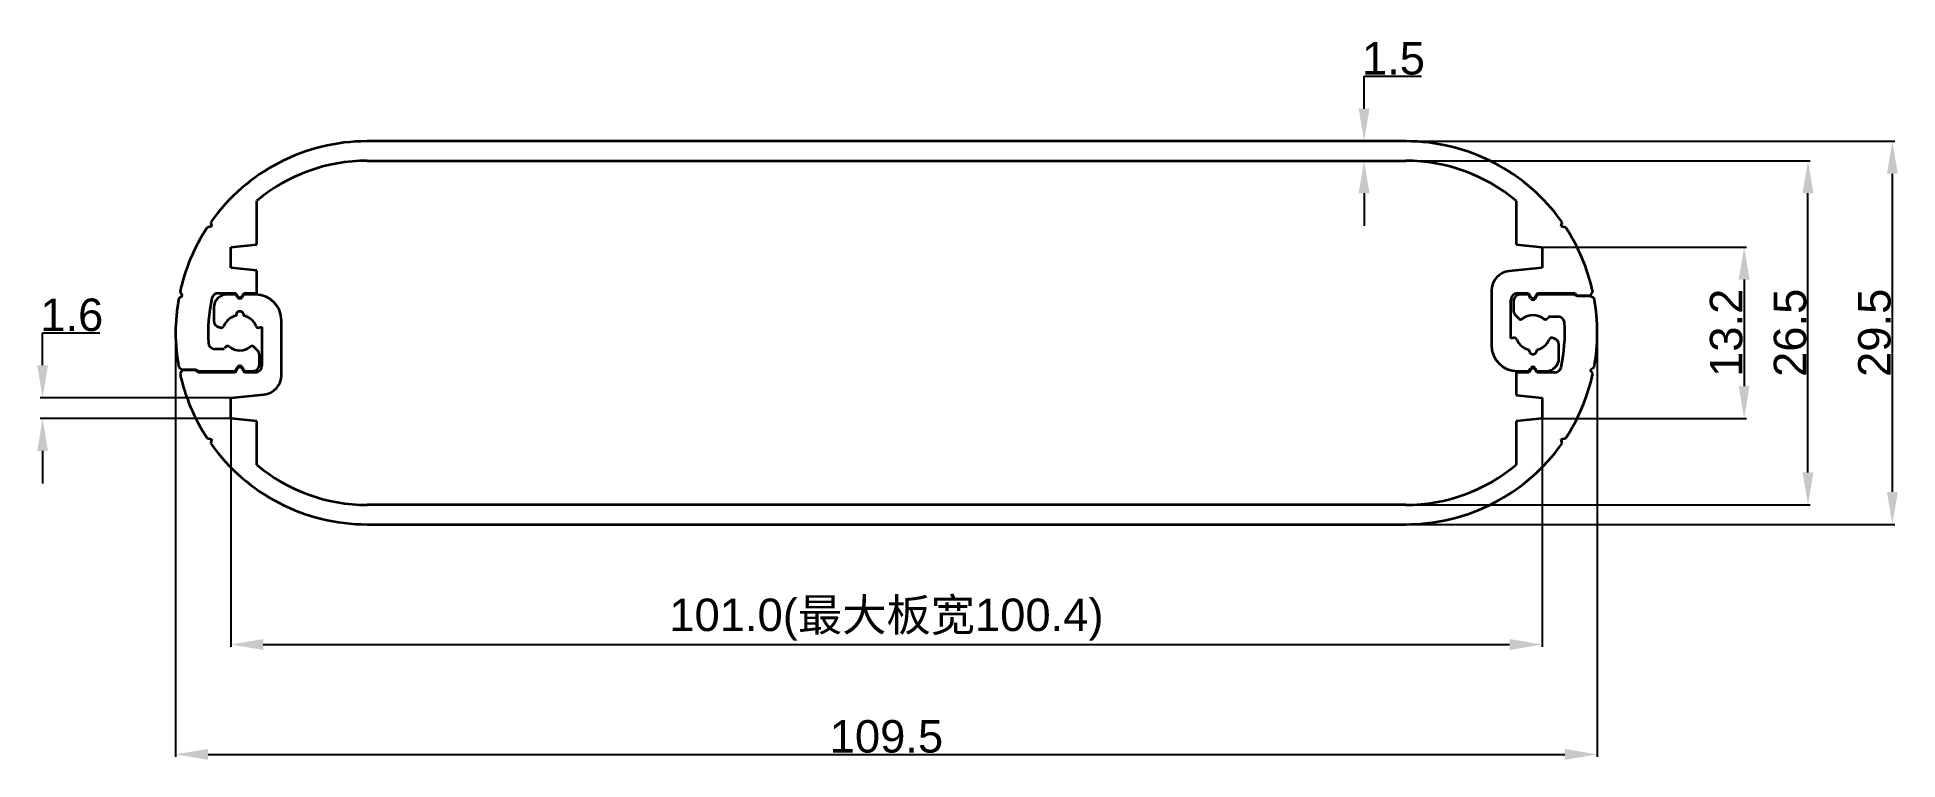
# Model space of a CAD drawing. Header units: inches. Extents: x -101 to 42, y -26 to 30.
import ezdxf

# ---------------------------------------------------------------- set-up
doc = ezdxf.new("R2010")
doc.units = ezdxf.units.IN
doc.header["$MEASUREMENT"] = 0
doc.layers.add('1', color=30, linetype='Continuous')
doc.layers.add('Visible (ISO)', color=7, linetype='Continuous', lineweight=35)
doc.styles.get("Standard").update_dxf_attribs({"font": 'arial.ttf'})
doc.dimstyles.get("Standard").update_dxf_attribs({"dimtxt": 2.5, "dimasz": 2.5, "dimexe": 0.18, "dimexo": 0.0625, "dimgap": 0.09, "dimtad": 1, "dimtoh": 1, "dimdec": 1, "dimzin": 0, "dimdsep": 46, "dimtxsty": 'Standard', "dimcen": 0.09, "dimadec": 0, "dimazin": 0, "dimtfac": 1, "dimtdec": 1, "dimtofl": 0, "dimtmove": 0, "dimatfit": 3, "dimfxl": 1, "dimtolj": 1, "dimtzin": 0, "dimarcsym": 0})

# ---------------------------------------------------------------- blocks, each defined once
blk = doc.blocks.new('*D1')
at = {"color": 0, "lineweight": -2}
for p, q in [((-90.61, 7.31), (-90.61, -25.27)), ((18.89, 7.31), (18.89, -25.27)), ((-88.11, -25.09), (16.39, -25.09))]:
    blk.add_line(p, q, dxfattribs=at)
at = {"color": 0}
for points in [[(-88.11, -24.67), (-88.11, -25.51), (-90.61, -25.09)], [(16.39, -24.67), (16.39, -25.51), (18.89, -25.09)]]:
    blk.add_solid(points, dxfattribs=at)
at = {"layer": 'Defpoints', "color": 0}
for p in [(-90.61, 7.37), (18.89, 7.37), (18.89, -25.09)]:
    blk.add_point(p, dxfattribs=at)
at = {"color": 0, "insert": (-35.86, -23.72), "char_height": 2.5, "attachment_point": 5}
blk.add_mtext('\\A1;109.5', dxfattribs=at)
blk = doc.blocks.new('*D2')
at = {"color": 0, "lineweight": -2}
for p, q in [((0.44, 22.12), (41.8, 22.12)), ((41.62, -4.88), (41.62, 19.62)), ((1.34, -7.38), (41.8, -7.38))]:
    blk.add_line(p, q, dxfattribs=at)
at = {"color": 0}
for points in [[(41.2, 19.62), (42.04, 19.62), (41.62, 22.12)], [(41.2, -4.88), (42.04, -4.88), (41.62, -7.38)]]:
    blk.add_solid(points, dxfattribs=at)
at = {"layer": 'Defpoints', "color": 0}
for p in [(0.37, 22.12), (41.62, 22.12), (1.27, -7.38)]:
    blk.add_point(p, dxfattribs=at)
at = {"color": 0, "insert": (40.25, 7.37), "char_height": 2.5, "attachment_point": 5, "rotation": 90}
blk.add_mtext('\\A1;29.5', dxfattribs=at)
blk = doc.blocks.new('*D3')
at = {"color": 0, "lineweight": -2}
for p, q in [((-100.85, 4.87), (-100.85, 7.37)), ((-100.85, 7.37), (-96.45, 7.37)), ((-86.42, 2.37), (-101.03, 2.37)), ((-86.42, 0.77), (-101.03, 0.77)), ((-100.85, -1.73), (-100.85, -4.23))]:
    blk.add_line(p, q, dxfattribs=at)
at = {"color": 0}
for points in [[(-101.27, 4.87), (-100.44, 4.87), (-100.85, 2.37)], [(-101.27, -1.73), (-100.44, -1.73), (-100.85, 0.77)]]:
    blk.add_solid(points, dxfattribs=at)
at = {"layer": 'Defpoints', "color": 0}
for p in [(-100.85, 2.37), (-86.36, 2.37), (-86.36, 0.77)]:
    blk.add_point(p, dxfattribs=at)
at = {"color": 0, "insert": (-98.61, 8.74), "char_height": 2.5, "attachment_point": 5}
blk.add_mtext('\\A1;1.6', dxfattribs=at)
blk = doc.blocks.new('*D4')
at = {"color": 0, "lineweight": -2}
for p, q in [((0.93, 24.62), (0.93, 27.12)), ((0.93, 27.12), (5.36, 27.12)), ((0.87, 22.12), (0.75, 22.12)), ((0.87, 20.62), (0.75, 20.62)), ((0.93, 18.12), (0.93, 15.62))]:
    blk.add_line(p, q, dxfattribs=at)
at = {"color": 0}
for points in [[(0.51, 24.62), (1.35, 24.62), (0.93, 22.12)], [(0.51, 18.12), (1.35, 18.12), (0.93, 20.62)]]:
    blk.add_solid(points, dxfattribs=at)
at = {"layer": 'Defpoints', "color": 0}
for p in [(0.93, 22.12), (0.93, 22.12), (0.93, 20.62)]:
    blk.add_point(p, dxfattribs=at)
at = {"color": 0, "insert": (3.19, 28.49), "char_height": 2.5, "attachment_point": 5}
blk.add_mtext('\\A1;1.5', dxfattribs=at)
blk = doc.blocks.new('*D5')
at = {"color": 0, "lineweight": -2}
for p, q in [((4.2, 20.62), (35.3, 20.62)), ((35.12, -3.38), (35.12, 18.12)), ((4.2, -5.88), (35.3, -5.88))]:
    blk.add_line(p, q, dxfattribs=at)
at = {"color": 0}
for points in [[(34.7, 18.12), (35.54, 18.12), (35.12, 20.62)], [(34.7, -3.38), (35.54, -3.38), (35.12, -5.88)]]:
    blk.add_solid(points, dxfattribs=at)
at = {"layer": 'Defpoints', "color": 0}
for p in [(4.14, 20.62), (35.12, 20.62), (4.14, -5.88)]:
    blk.add_point(p, dxfattribs=at)
at = {"color": 0, "insert": (33.75, 7.37), "char_height": 2.5, "attachment_point": 5, "rotation": 90}
blk.add_mtext('\\A1;26.5', dxfattribs=at)
blk = doc.blocks.new('*D6')
at = {"color": 0, "lineweight": -2}
for p, q in [((14.7, 13.97), (30.38, 13.97)), ((30.2, 11.47), (30.2, 3.27)), ((14.7, 0.77), (30.38, 0.77))]:
    blk.add_line(p, q, dxfattribs=at)
at = {"color": 0}
for points in [[(29.78, 11.47), (30.62, 11.47), (30.2, 13.97)], [(29.78, 3.27), (30.62, 3.27), (30.2, 0.77)]]:
    blk.add_solid(points, dxfattribs=at)
at = {"layer": 'Defpoints', "color": 0}
for p in [(14.64, 13.97), (14.64, 0.77), (30.2, 0.77)]:
    blk.add_point(p, dxfattribs=at)
at = {"color": 0, "insert": (28.83, 7.37), "char_height": 2.5, "attachment_point": 5, "rotation": 90}
blk.add_mtext('\\A1;13.2', dxfattribs=at)
blk = doc.blocks.new('*D7')
at = {"layer": '1', "color": 0, "lineweight": -2}
for p, q in [((-86.36, 0.71), (-86.36, -16.81)), ((14.64, 0.71), (14.64, -16.81)), ((-83.86, -16.63), (12.14, -16.63))]:
    blk.add_line(p, q, dxfattribs=at)
at = {"layer": '1', "color": 0}
for points in [[(-83.86, -16.21), (-83.86, -17.05), (-86.36, -16.63)], [(12.14, -16.21), (12.14, -17.05), (14.64, -16.63)]]:
    blk.add_solid(points, dxfattribs=at)
at = {"layer": 'Defpoints', "color": 0}
for p in [(-86.36, 0.77), (14.64, 0.77), (14.64, -16.63)]:
    blk.add_point(p, dxfattribs=at)
at = {"layer": '1', "color": 0, "insert": (-35.86, -14.72), "char_height": 2.5, "attachment_point": 5}
blk.add_mtext('\\A1;101.0({\\fSimSun|b0|i0|c134|p2;最大板宽}100.4)', dxfattribs=at)

msp = doc.modelspace()

# ---------------------------------------------------------------- linework, layer by layer
at = {"layer": 'Visible (ISO)'}
for p, q in [((4.14, 22.12), (-75.86, 22.12)), ((-75.86, 20.62), (4.14, 20.62)), ((-84.36, 14.17), (-84.36, 17.54)), ((12.64, 17.54), (12.64, 14.17)), ((-87.9, 15.9), (-87.84, 15.55)), ((16.11, 15.55), (16.18, 15.9)), ((-87.84, 15.55), (-88.18, 15.49)), ((16.46, 15.49), (16.11, 15.55)), ((-86.36, 13.97), (-84.36, 14.17)), ((-86.36, 12.37), (-86.36, 13.97)), ((12.64, 14.17), (14.64, 13.97)), ((14.64, 13.97), (14.64, 12.37)), ((-84.36, 12.17), (-86.36, 12.37)), ((-84.36, 10.42), (-84.36, 12.17)), ((14.64, 12.37), (12.09, 12.12)), ((-90.08, 10.22), (-90.37, 10.03)), ((-90.27, 10.52), (-90.08, 10.22)), ((-87.33, 10.42), (-85.96, 10.42)), ((-85.96, 10.32), (-86.66, 10.32)), ((-85.96, 10.42), (-85.84, 10.2)), ((-85.84, 10.1), (-85.96, 10.32)), ((-85.49, 10.2), (-85.36, 10.42)), ((-85.36, 10.32), (-85.49, 10.1)), ((-85.36, 10.42), (-84.36, 10.42)), ((-84.46, 10.32), (-85.36, 10.32)), ((10.74, 10.63), (10.74, 6.42)), ((12.74, 10.42), (13.59, 10.42)), ((13.59, 10.32), (12.94, 10.32)), ((13.59, 10.42), (13.76, 10.12)), ((13.76, 10.02), (13.59, 10.32)), ((14.11, 10.12), (14.29, 10.42)), ((14.29, 10.32), (14.11, 10.02)), ((14.29, 10.42), (17.15, 10.42)), ((17.15, 10.32), (14.29, 10.32)), ((17.15, 10.42), (17.35, 10.22)), ((17.25, 10.22), (17.15, 10.32)), ((18.35, 10.22), (17.25, 10.22)), ((17.35, 10.22), (18.35, 10.22)), ((18.35, 10.22), (18.55, 10.52)), ((18.65, 10.03), (18.35, 10.22)), ((-87.66, 9.32), (-87.66, 8.29)), ((12.24, 6.92), (12.24, 9.92)), ((12.44, 9.82), (12.44, 9.08)), ((12.58, 8.73), (12.85, 8.46)), ((15.27, 8.62), (15.86, 8.62)), ((-87.29, 7.81), (-87.15, 7.77)), ((-84.18, 7.77), (-83.96, 7.83)), ((-83.96, 7.83), (-83.96, 4.82)), ((-82.46, 4.12), (-82.46, 8.32)), ((15.02, 8.46), (15.13, 8.56)), ((-87, 6.12), (-87.59, 6.12)), ((-86.75, 6.29), (-86.85, 6.18)), ((-84.31, 6.02), (-84.58, 6.29)), ((12.45, 6.98), (12.24, 6.92)), ((15.57, 6.94), (15.42, 6.98)), ((15.94, 5.42), (15.94, 6.45)), ((-90.37, 4.72), (-90.08, 4.52)), ((-90.08, 4.52), (-90.27, 4.23)), ((-89.08, 4.52), (-90.08, 4.52)), ((-90.08, 4.52), (-88.98, 4.52)), ((-88.88, 4.32), (-89.08, 4.52)), ((-88.98, 4.52), (-88.88, 4.42)), ((-88.88, 4.42), (-86.01, 4.42)), ((-86.01, 4.32), (-88.88, 4.32)), ((-86.01, 4.42), (-85.84, 4.73)), ((-85.84, 4.63), (-86.01, 4.32)), ((-85.49, 4.73), (-85.31, 4.42)), ((-85.31, 4.32), (-85.49, 4.63)), ((-85.31, 4.42), (-84.66, 4.42)), ((-84.46, 4.32), (-85.31, 4.32)), ((-84.16, 4.92), (-84.16, 5.67)), ((13.64, 4.32), (12.64, 4.32)), ((12.64, 4.32), (12.64, 2.57)), ((12.74, 4.42), (13.64, 4.42)), ((13.64, 4.42), (13.76, 4.64)), ((13.76, 4.54), (13.64, 4.32)), ((14.11, 4.64), (14.24, 4.42)), ((14.24, 4.32), (14.11, 4.54)), ((14.24, 4.42), (14.94, 4.42)), ((15.61, 4.32), (14.24, 4.32)), ((18.35, 4.52), (18.65, 4.72)), ((18.55, 4.23), (18.35, 4.52)), ((-86.36, 2.37), (-83.81, 2.63)), ((-86.36, 0.77), (-86.36, 2.37)), ((12.64, 2.57), (14.64, 2.37)), ((14.64, 2.37), (14.64, 0.77)), ((-84.36, 0.57), (-86.36, 0.77)), ((-84.36, -2.79), (-84.36, 0.57)), ((14.64, 0.77), (12.64, 0.57)), ((12.64, 0.57), (12.64, -2.79)), ((-88.18, -0.74), (-87.84, -0.81)), ((-87.84, -0.81), (-87.9, -1.15)), ((16.11, -0.81), (16.46, -0.74)), ((16.18, -1.15), (16.11, -0.81)), ((4.14, -5.88), (-75.86, -5.88)), ((-75.86, -7.38), (4.14, -7.38))]:
    msp.add_line(p, q, dxfattribs=at)
for centre, radius, start, end in [((-75.86, 7.37), 14.75, 90, 144.7015), ((4.14, 7.37), 14.75, 35.2985, 90), ((-75.86, 7.37), 13.25, 90, 129.9045), ((4.14, 7.37), 13.25, 50.0955, 90), ((-75.86, 7.37), 14.75, 146.6277, 167.7015), ((4.14, 7.37), 14.75, 12.2985, 33.3723), ((12.24, 10.63), 1.5, 95.7106, 180), ((-75.86, 7.37), 12.25, 167.4659, 183.6597), ((-87.33, 9.92), 0.5, 90, 167.4659), ((-86.66, 9.32), 1, 90, 180), ((-85.66, 10.3), 0.2, 210, 330), ((-85.66, 10.2), 0.2, 210, 330), ((-84.46, 8.32), 2, 360, 90), ((12.74, 9.92), 0.5, 90, 180), ((12.94, 9.82), 0.5, 90, 180), ((13.94, 10.22), 0.2, 210, 330), ((-75.86, 7.37), 14.75, 169.6277, 190.3723), ((-85.66, 7.37), 1.35, 102.7587, 157.5863), ((-85.66, 8.72), 0.3, 353.6206, 186.3794), ((-85.66, 7.37), 1.35, 22.4137, 77.2413), ((12.94, 9.08), 0.5, 180, 225), ((13.94, 7.37), 1.35, 52.4137, 127.5863), ((13.94, 10.12), 0.2, 210, 330), ((15.27, 8.42), 0.2, 90, 135), ((15.86, 8.12), 0.5, 3.6597, 90), ((4.14, 7.37), 14.75, 349.6277, 10.3723), ((-87.16, 8.29), 0.5, 180, 255), ((-87.1, 7.96), 0.2, 255, 337.5863), ((-84.23, 7.96), 0.2, 202.4137, 285), ((12.99, 8.6), 0.2, 225, 307.5863), ((14.88, 8.6), 0.2, 232.4137, 315), ((4.14, 7.37), 12.25, 347.4659, 3.6597), ((-87.59, 6.62), 0.5, 183.6597, 270), ((-87, 6.32), 0.2, 270, 315), ((-86.61, 6.15), 0.2, 52.4137, 135), ((-85.66, 7.37), 1.35, 232.4137, 307.5863), ((-84.72, 6.15), 0.2, 45, 127.5863), ((-84.66, 5.67), 0.5, 0, 45), ((12.74, 6.42), 2, 180, 270), ((12.5, 6.78), 0.2, 22.4137, 105), ((13.94, 7.37), 1.35, 202.4137, 257.2413), ((13.94, 6.02), 0.3, 173.6206, 6.3794), ((13.94, 7.37), 1.35, 282.7587, 337.5863), ((15.37, 6.78), 0.2, 75, 157.5863), ((15.44, 6.45), 0.5, 0, 75), ((-85.66, 4.63), 0.2, 30, 150), ((-85.66, 4.53), 0.2, 30, 150), ((-84.66, 4.92), 0.5, 270, 0), ((-84.46, 4.82), 0.5, 270, 0), ((13.94, 4.54), 0.2, 30, 150), ((13.94, 4.44), 0.2, 30, 150), ((14.94, 5.42), 1, 270, 360), ((15.61, 4.82), 0.5, 270, 347.4659), ((-75.86, 7.37), 14.75, 192.2985, 213.3723), ((-83.96, 4.12), 1.5, 275.7106, 360), ((4.14, 7.37), 14.75, 326.6277, 347.7015), ((-75.86, 7.37), 14.75, 215.2985, 270), ((4.14, 7.37), 14.75, 270, 324.7015), ((-75.86, 7.37), 13.25, 230.0955, 270), ((4.14, 7.37), 13.25, 270, 309.9045)]:
    msp.add_arc(centre, radius, start, end, dxfattribs=at)

# ---------------------------------------------------------------- dimensions: what is measured, and where the dimension line sits
for base, p1, p2, angle, picture, middle in [((0.93, 22.12), (0.93, 20.62), (0.93, 22.12), 90, '*D4', (3.19, 28.49)), ((41.62, 22.12), (1.27, -7.38), (0.37, 22.12), 90, '*D2', (40.25, 7.37)), ((35.12, 20.62), (4.14, -5.88), (4.14, 20.62), 270, '*D5', (33.75, 7.37)), ((30.2, 0.77), (14.64, 13.97), (14.64, 0.77), 90, '*D6', (28.83, 7.37)), ((-100.85, 2.37), (-86.36, 0.77), (-86.36, 2.37), 90, '*D3', (-98.61, 8.74))]:
    dim = msp.add_linear_dim(base=base, p1=p1, p2=p2, angle=angle, dimstyle='Standard')
    dim.commit()
    dim.dimension.update_dxf_attribs({"geometry": picture, "text_midpoint": middle})
dim = msp.add_linear_dim(base=(18.89, -25.09), p1=(-90.61, 7.37), p2=(18.89, 7.37), dimstyle='Standard')
dim.commit()
dim.dimension.update_dxf_attribs({"geometry": '*D1', "text_midpoint": (-35.86, -25.09), "dimtype": 160})
at = {"layer": '1'}
dim = msp.add_linear_dim(base=(14.64, -16.63), p1=(-86.36, 0.77), p2=(14.64, 0.77), angle=180, text='<>({\\fSimSun|b0|i0|c134|p2;最大板宽}100.4)', dimstyle='Standard', dxfattribs=at)
dim.commit()
dim.dimension.update_dxf_attribs({"geometry": '*D7', "text_midpoint": (-35.86, -14.72)})

doc.saveas('drawing.dxf')
